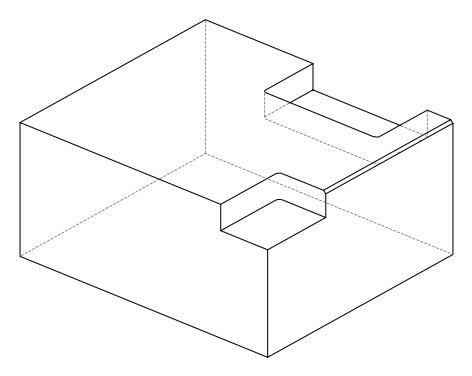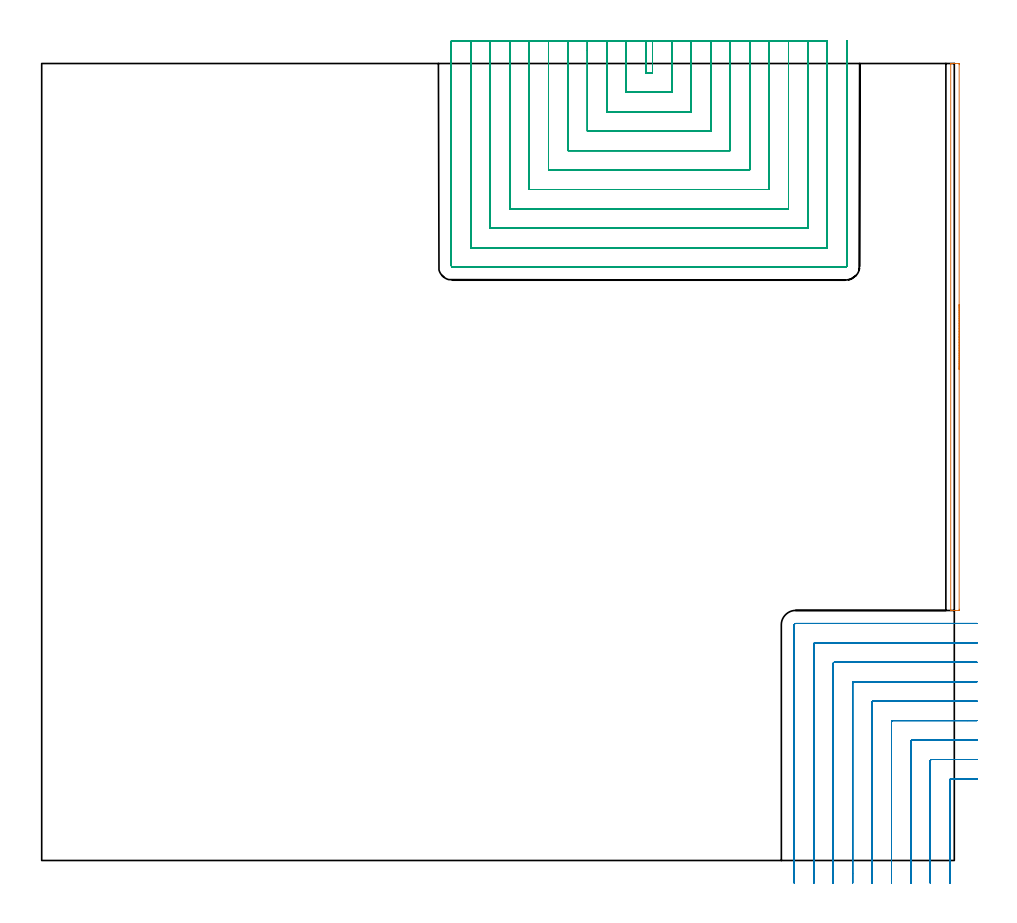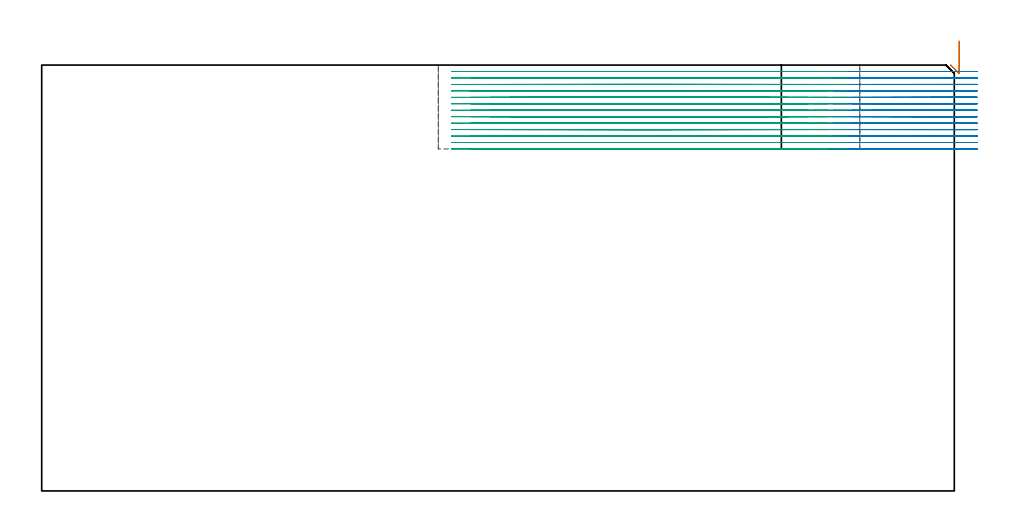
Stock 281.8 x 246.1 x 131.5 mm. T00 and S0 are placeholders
(PLAN: 3 operations, 1 tool changes, 99.6 min)
(1 AREA_MILL | FG_CHAMFER_SURFACE | UGT0205_001 | 1.51 min | 578 mm3)
(2 MILL_CORNER_NOTCH_RECTANGULAR | CORNER_NOTCH_RECTANGULAR | NXT0201_009 | Follow Part, ap 2, ae 75% | 23.43 min | 106669 mm3)
(3 MILL_SLOT | SLOT_PARTIAL_RECTANGULAR | NXT0201_009 | Follow Part, ap 2, ae 75% | 74.66 min | 225236 mm3)
(TOOL UGT0205_001 | Chamfer Mill 20 x 3 x 45 deg. | D20 FL50 Z2)
(TOOL NXT0201_009 | ENDMILL 8mm [2P460-0800-NA 1630] | D8 FL26 Z6)
(OP 1 AREA_MILL)
G17 G21 G94 G90
T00 M6
G54
G17 G0 G90 X283.3 Y171.65 S1061 M3
G43 Z141.5 H0
Z138.9
G94 G1 Y171.612 Z138.028 F250.
Y171.498 Z137.163
Y171.309 Z136.312
Y171.047 Z135.48
Y170.713 Z134.674
Y170.31 Z133.9
Y169.842 Z133.164
Y169.31 Z132.472
Y168.721 Z131.829
Y168.078 Z131.24
Y167.386 Z130.708
Y166.65 Z130.24
Y165.876 Z129.837
Y165.07 Z129.503
Y164.238 Z129.241
Y163.386 Z129.052
Y162.522 Z128.938
Y161.65 Z128.9
Y77.586
X283.297 Y77.354 Z128.903
X283.291 Y77.203 Z128.905
X283.181 Y77.2 Z129.015
X282. Z130.195
X281.395 Z130.804
X281.121 Z131.078
X280.989 Z131.21
X280.706 Y77.21 Z131.493
X280.7 Y77.354 Z131.5
Y245.947
X280.706 Y246.09 Z131.493
X280.99 Y246.1 Z131.21
X281.395 Z130.804
X282. Z130.195
X283.181 Z129.015
X283.291 Y246.097 Z128.905
X283.297 Y245.947 Z128.903
X283.3 Y245.733 Z128.9
Y161.65
Y160.778 Z128.938
Y159.914 Z129.052
Y159.062 Z129.241
Y158.23 Z129.503
Y157.424 Z129.837
Y156.65 Z130.24
Y155.914 Z130.708
Y155.222 Z131.24
Y154.579 Z131.829
Y153.99 Z132.472
Y153.458 Z133.164
Y152.99 Z133.9
Y152.587 Z134.674
Y152.253 Z135.48
Y151.991 Z136.312
Y151.802 Z137.163
Y151.688 Z138.028
Y151.65 Z138.9
G0 Z141.5
M5
M2
(OP 2 MILL_CORNER_NOTCH_RECTANGULAR)
G17 G21 G94 G90
T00 M6
G54
G17 G0 G90 X288.8 Y25.2 S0 M3
G43 Z141.5 H1
Z129.508
G94 G1 X285.8 F250.
X280.796 F500.
G3 X280.4 Y24.804 R0.4
G1 Y-4.
Y-7. F250.
G0 Z141.5
X288.8 Y31.2
Z129.508
G1 X285.8
X274.796 F500.
G3 X274.4 Y30.804 R0.4
G1 Y-4.
Y-7. F250.
G0 Z141.5
X288.8 Y37.2
Z129.508
G1 X285.8
X268.797 F500.
G3 X268.4 Y36.803 R0.4
G1 Y-4.
Y-7. F250.
G0 Z141.5
X288.8 Y43.2
Z129.508
G1 X285.8
X262.797 F500.
G3 X262.4 Y42.803 R0.4
G1 Y-4.
Y-7. F250.
G0 Z141.5
X288.8 Y49.2
Z129.508
G1 X285.8
X256.797 F500.
G3 X256.4 Y48.803 R0.4
G1 Y-4.
Y-7. F250.
G0 Z141.5
X288.8 Y55.2
Z129.508
G1 X285.8
X250.797 F500.
G3 X250.4 Y54.803 R0.4
G1 Y-4.
Y-7. F250.
G0 Z141.5
X288.8 Y61.2
Z129.508
G1 X285.8
X244.797 F500.
G3 X244.4 Y60.803 R0.4
G1 Y-4.
Y-7. F250.
G0 Z141.5
X288.8 Y67.2
Z129.508
G1 X285.8
X238.797 F500.
G3 X238.4 Y66.803 R0.4
G1 Y-4.
Y-7. F250.
G0 Z141.5
X288.8 Y73.2
Z129.508
G1 X285.8
X232.8 F500.
G3 X232.4 Y72.8 R0.4
G1 Y-4.
Y-7. F250.
G0 Z141.5
X288.8 Y25.2
Z127.515
G1 X285.8
X280.796 F500.
G3 X280.4 Y24.804 R0.4
G1 Y-4.
Y-7. F250.
G0 Z141.5
X288.8 Y31.2
Z127.515
G1 X285.8
X274.796 F500.
G3 X274.4 Y30.804 R0.4
G1 Y-4.
Y-7. F250.
G0 Z141.5
X288.8 Y37.2
Z127.515
G1 X285.8
X268.797 F500.
G3 X268.4 Y36.803 R0.4
G1 Y-4.
Y-7. F250.
G0 Z141.5
X288.8 Y43.2
Z127.515
G1 X285.8
X262.797 F500.
G3 X262.4 Y42.803 R0.4
G1 Y-4.
Y-7. F250.
G0 Z141.5
X288.8 Y49.2
Z127.515
G1 X285.8
X256.797 F500.
G3 X256.4 Y48.803 R0.4
G1 Y-4.
Y-7. F250.
G0 Z141.5
X288.8 Y55.2
Z127.515
G1 X285.8
X250.797 F500.
G3 X250.4 Y54.803 R0.4
G1 Y-4.
Y-7. F250.
G0 Z141.5
X288.8 Y61.2
Z127.515
G1 X285.8
X244.797 F500.
G3 X244.4 Y60.803 R0.4
G1 Y-4.
Y-7. F250.
G0 Z141.5
X288.8 Y67.2
Z127.515
G1 X285.8
X238.797 F500.
G3 X238.4 Y66.803 R0.4
G1 Y-4.
Y-7. F250.
G0 Z141.5
X288.8 Y73.2
Z127.515
G1 X285.8
X232.8 F500.
G3 X232.4 Y72.8 R0.4
G1 Y-4.
Y-7. F250.
G0 Z141.5
X288.8 Y25.2
Z125.523
G1 X285.8
X280.796 F500.
G3 X280.4 Y24.804 R0.4
G1 Y-4.
Y-7. F250.
G0 Z141.5
X288.8 Y31.2
Z125.523
G1 X285.8
X274.796 F500.
G3 X274.4 Y30.804 R0.4
G1 Y-4.
Y-7. F250.
G0 Z141.5
X288.8 Y37.2
Z125.523
G1 X285.8
X268.797 F500.
G3 X268.4 Y36.803 R0.4
G1 Y-4.
Y-7. F250.
G0 Z141.5
X288.8 Y43.2
Z125.523
G1 X285.8
X262.797 F500.
G3 X262.4 Y42.803 R0.4
G1 Y-4.
Y-7. F250.
G0 Z141.5
X288.8 Y49.2
Z125.523
G1 X285.8
X256.797 F500.
G3 X256.4 Y48.803 R0.4
G1 Y-4.
Y-7. F250.
G0 Z141.5
X288.8 Y55.2
Z125.523
G1 X285.8
X250.797 F500.
G3 X250.4 Y54.803 R0.4
G1 Y-4.
Y-7. F250.
G0 Z141.5
X288.8 Y61.2
Z125.523
G1 X285.8
X244.797 F500.
G3 X244.4 Y60.803 R0.4
G1 Y-4.
Y-7. F250.
G0 Z141.5
X288.8 Y67.2
Z125.523
G1 X285.8
X238.797 F500.
G3 X238.4 Y66.803 R0.4
G1 Y-4.
Y-7. F250.
G0 Z141.5
X288.8 Y73.2
Z125.523
G1 X285.8
X232.8 F500.
G3 X232.4 Y72.8 R0.4
G1 Y-4.
Y-7. F250.
G0 Z141.5
X288.8 Y25.2
Z123.531
G1 X285.8
X280.796 F500.
G3 X280.4 Y24.804 R0.4
G1 Y-4.
Y-7. F250.
G0 Z141.5
X288.8 Y31.2
Z123.531
G1 X285.8
X274.796 F500.
G3 X274.4 Y30.804 R0.4
G1 Y-4.
Y-7. F250.
G0 Z141.5
X288.8 Y37.2
Z123.531
G1 X285.8
X268.797 F500.
G3 X268.4 Y36.803 R0.4
G1 Y-4.
Y-7. F250.
G0 Z141.5
X288.8 Y43.2
Z123.531
G1 X285.8
X262.797 F500.
G3 X262.4 Y42.803 R0.4
G1 Y-4.
Y-7. F250.
G0 Z141.5
X288.8 Y49.2
Z123.531
G1 X285.8
X256.797 F500.
G3 X256.4 Y48.803 R0.4
G1 Y-4.
Y-7. F250.
G0 Z141.5
X288.8 Y55.2
Z123.531
G1 X285.8
X250.797 F500.
G3 X250.4 Y54.803 R0.4
G1 Y-4.
Y-7. F250.
G0 Z141.5
X288.8 Y61.2
Z123.531
G1 X285.8
X244.797 F500.
G3 X244.4 Y60.803 R0.4
G1 Y-4.
Y-7. F250.
G0 Z141.5
X288.8 Y67.2
Z123.531
G1 X285.8
X238.797 F500.
G3 X238.4 Y66.803 R0.4
G1 Y-4.
Y-7. F250.
G0 Z141.5
X288.8 Y73.2
Z123.531
G1 X285.8
X232.8 F500.
G3 X232.4 Y72.8 R0.4
G1 Y-4.
Y-7. F250.
G0 Z141.5
X288.8 Y25.2
Z121.538
G1 X285.8
X280.796 F500.
G3 X280.4 Y24.804 R0.4
G1 Y-4.
Y-7. F250.
G0 Z141.5
X288.8 Y31.2
Z121.538
G1 X285.8
X274.796 F500.
G3 X274.4 Y30.804 R0.4
G1 Y-4.
Y-7. F250.
G0 Z141.5
X288.8 Y37.2
Z121.538
G1 X285.8
X268.797 F500.
G3 X268.4 Y36.803 R0.4
G1 Y-4.
Y-7. F250.
G0 Z141.5
X288.8 Y43.2
Z121.538
G1 X285.8
X262.797 F500.
G3 X262.4 Y42.803 R0.4
G1 Y-4.
Y-7. F250.
G0 Z141.5
X288.8 Y49.2
Z121.538
G1 X285.8
X256.797 F500.
G3 X256.4 Y48.803 R0.4
G1 Y-4.
Y-7. F250.
G0 Z141.5
X288.8 Y55.2
Z121.538
G1 X285.8
X250.797 F500.
G3 X250.4 Y54.803 R0.4
G1 Y-4.
Y-7. F250.
G0 Z141.5
X288.8 Y61.2
Z121.538
G1 X285.8
X244.797 F500.
G3 X244.4 Y60.803 R0.4
G1 Y-4.
Y-7. F250.
G0 Z141.5
X288.8 Y67.2
Z121.538
G1 X285.8
X238.797 F500.
G3 X238.4 Y66.803 R0.4
G1 Y-4.
Y-7. F250.
G0 Z141.5
X288.8 Y73.2
Z121.538
G1 X285.8
X232.8 F500.
G3 X232.4 Y72.8 R0.4
G1 Y-4.
Y-7. F250.
G0 Z141.5
X288.8 Y25.2
Z119.546
G1 X285.8
X280.796 F500.
G3 X280.4 Y24.804 R0.4
G1 Y-4.
Y-7. F250.
G0 Z141.5
X288.8 Y31.2
Z119.546
G1 X285.8
X274.796 F500.
G3 X274.4 Y30.804 R0.4
G1 Y-4.
Y-7. F250.
G0 Z141.5
X288.8 Y37.2
Z119.546
G1 X285.8
X268.797 F500.
G3 X268.4 Y36.803 R0.4
G1 Y-4.
Y-7. F250.
G0 Z141.5
X288.8 Y43.2
Z119.546
G1 X285.8
X262.797 F500.
G3 X262.4 Y42.803 R0.4
G1 Y-4.
Y-7. F250.
G0 Z141.5
X288.8 Y49.2
Z119.546
G1 X285.8
X256.797 F500.
G3 X256.4 Y48.803 R0.4
G1 Y-4.
Y-7. F250.
G0 Z141.5
X288.8 Y55.2
Z119.546
G1 X285.8
X250.797 F500.
G3 X250.4 Y54.803 R0.4
G1 Y-4.
Y-7. F250.
G0 Z141.5
X288.8 Y61.2
Z119.546
G1 X285.8
X244.797 F500.
G3 X244.4 Y60.803 R0.4
G1 Y-4.
Y-7. F250.
G0 Z141.5
X288.8 Y67.2
Z119.546
G1 X285.8
X238.797 F500.
G3 X238.4 Y66.803 R0.4
G1 Y-4.
Y-7. F250.
G0 Z141.5
X288.8 Y73.2
Z119.546
G1 X285.8
X232.8 F500.
G3 X232.4 Y72.8 R0.4
G1 Y-4.
Y-7. F250.
G0 Z141.5
X288.8 Y25.2
Z117.554
G1 X285.8
X280.796 F500.
G3 X280.4 Y24.804 R0.4
G1 Y-4.
Y-7. F250.
G0 Z141.5
X288.8 Y31.2
Z117.554
G1 X285.8
X274.796 F500.
G3 X274.4 Y30.804 R0.4
G1 Y-4.
Y-7. F250.
G0 Z141.5
X288.8 Y37.2
Z117.554
G1 X285.8
X268.797 F500.
G3 X268.4 Y36.803 R0.4
G1 Y-4.
Y-7. F250.
G0 Z141.5
X288.8 Y43.2
Z117.554
G1 X285.8
X262.797 F500.
G3 X262.4 Y42.803 R0.4
G1 Y-4.
Y-7. F250.
G0 Z141.5
X288.8 Y49.2
Z117.554
G1 X285.8
X256.797 F500.
G3 X256.4 Y48.803 R0.4
G1 Y-4.
Y-7. F250.
G0 Z141.5
X288.8 Y55.2
Z117.554
G1 X285.8
X250.797 F500.
G3 X250.4 Y54.803 R0.4
G1 Y-4.
Y-7. F250.
G0 Z141.5
X288.8 Y61.2
Z117.554
G1 X285.8
X244.797 F500.
G3 X244.4 Y60.803 R0.4
G1 Y-4.
Y-7. F250.
G0 Z141.5
X288.8 Y67.2
Z117.554
G1 X285.8
X238.797 F500.
G3 X238.4 Y66.803 R0.4
G1 Y-4.
Y-7. F250.
G0 Z141.5
X288.8 Y73.2
Z117.554
G1 X285.8
X232.8 F500.
G3 X232.4 Y72.8 R0.4
G1 Y-4.
Y-7. F250.
G0 Z141.5
X288.8 Y25.2
Z115.562
G1 X285.8
X280.796 F500.
G3 X280.4 Y24.804 R0.4
G1 Y-4.
Y-7. F250.
G0 Z141.5
X288.8 Y31.2
Z115.562
G1 X285.8
X274.796 F500.
G3 X274.4 Y30.804 R0.4
G1 Y-4.
Y-7. F250.
G0 Z141.5
X288.8 Y37.2
Z115.562
G1 X285.8
X268.797 F500.
G3 X268.4 Y36.803 R0.4
G1 Y-4.
Y-7. F250.
G0 Z141.5
X288.8 Y43.2
Z115.562
G1 X285.8
X262.797 F500.
G3 X262.4 Y42.803 R0.4
G1 Y-4.
Y-7. F250.
G0 Z141.5
X288.8 Y49.2
Z115.562
G1 X285.8
X256.797 F500.
G3 X256.4 Y48.803 R0.4
G1 Y-4.
Y-7. F250.
G0 Z141.5
X288.8 Y55.2
Z115.562
G1 X285.8
X250.797 F500.
G3 X250.4 Y54.803 R0.4
G1 Y-4.
Y-7. F250.
G0 Z141.5
X288.8 Y61.2
Z115.562
G1 X285.8
X244.797 F500.
G3 X244.4 Y60.803 R0.4
G1 Y-4.
Y-7. F250.
G0 Z141.5
X288.8 Y67.2
Z115.562
G1 X285.8
X238.797 F500.
G3 X238.4 Y66.803 R0.4
G1 Y-4.
Y-7. F250.
G0 Z141.5
X288.8 Y73.2
Z115.562
G1 X285.8
X232.8 F500.
G3 X232.4 Y72.8 R0.4
G1 Y-4.
Y-7. F250.
G0 Z141.5
X288.8 Y25.2
Z113.569
G1 X285.8
X280.796 F500.
G3 X280.4 Y24.804 R0.4
G1 Y-4.
Y-7. F250.
G0 Z141.5
X288.8 Y31.2
Z113.569
G1 X285.8
X274.796 F500.
G3 X274.4 Y30.804 R0.4
G1 Y-4.
Y-7. F250.
G0 Z141.5
X288.8 Y37.2
Z113.569
G1 X285.8
X268.797 F500.
G3 X268.4 Y36.803 R0.4
G1 Y-4.
Y-7. F250.
G0 Z141.5
X288.8 Y43.2
Z113.569
G1 X285.8
X262.797 F500.
G3 X262.4 Y42.803 R0.4
G1 Y-4.
Y-7. F250.
G0 Z141.5
X288.8 Y49.2
Z113.569
G1 X285.8
X256.797 F500.
G3 X256.4 Y48.803 R0.4
G1 Y-4.
Y-7. F250.
G0 Z141.5
X288.8 Y55.2
Z113.569
G1 X285.8
X250.797 F500.
G3 X250.4 Y54.803 R0.4
G1 Y-4.
Y-7. F250.
G0 Z141.5
X288.8 Y61.2
Z113.569
G1 X285.8
X244.797 F500.
G3 X244.4 Y60.803 R0.4
G1 Y-4.
Y-7. F250.
G0 Z141.5
X288.8 Y67.2
Z113.569
G1 X285.8
X238.797 F500.
G3 X238.4 Y66.803 R0.4
G1 Y-4.
Y-7. F250.
G0 Z141.5
X288.8 Y73.2
Z113.569
G1 X285.8
X232.8 F500.
G3 X232.4 Y72.8 R0.4
G1 Y-4.
Y-7. F250.
G0 Z141.5
X288.8 Y25.2
Z111.577
G1 X285.8
X280.796 F500.
G3 X280.4 Y24.804 R0.4
G1 Y-4.
Y-7. F250.
G0 Z141.5
X288.8 Y31.2
Z111.577
G1 X285.8
X274.796 F500.
G3 X274.4 Y30.804 R0.4
G1 Y-4.
Y-7. F250.
G0 Z141.5
X288.8 Y37.2
Z111.577
G1 X285.8
X268.797 F500.
G3 X268.4 Y36.803 R0.4
G1 Y-4.
Y-7. F250.
G0 Z141.5
X288.8 Y43.2
Z111.577
G1 X285.8
X262.797 F500.
G3 X262.4 Y42.803 R0.4
G1 Y-4.
Y-7. F250.
G0 Z141.5
X288.8 Y49.2
Z111.577
G1 X285.8
X256.797 F500.
G3 X256.4 Y48.803 R0.4
G1 Y-4.
Y-7. F250.
G0 Z141.5
X288.8 Y55.2
Z111.577
G1 X285.8
X250.797 F500.
G3 X250.4 Y54.803 R0.4
G1 Y-4.
Y-7. F250.
G0 Z141.5
X288.8 Y61.2
Z111.577
G1 X285.8
X244.797 F500.
G3 X244.4 Y60.803 R0.4
G1 Y-4.
Y-7. F250.
G0 Z141.5
X288.8 Y67.2
Z111.577
G1 X285.8
X238.797 F500.
G3 X238.4 Y66.803 R0.4
G1 Y-4.
Y-7. F250.
G0 Z141.5
X288.8 Y73.2
Z111.577
G1 X285.8
X232.8 F500.
G3 X232.4 Y72.8 R0.4
G1 Y-4.
Y-7. F250.
G0 Z141.5
X288.8 Y25.2
Z109.585
G1 X285.8
X280.796 F500.
G3 X280.4 Y24.804 R0.4
G1 Y-4.
Y-7. F250.
G0 Z141.5
X288.8 Y31.2
Z109.585
G1 X285.8
X274.796 F500.
G3 X274.4 Y30.804 R0.4
G1 Y-4.
Y-7. F250.
G0 Z141.5
X288.8 Y37.2
Z109.585
G1 X285.8
X268.797 F500.
G3 X268.4 Y36.803 R0.4
G1 Y-4.
Y-7. F250.
G0 Z141.5
X288.8 Y43.2
Z109.585
G1 X285.8
X262.797 F500.
G3 X262.4 Y42.803 R0.4
G1 Y-4.
Y-7. F250.
G0 Z141.5
X288.8 Y49.2
Z109.585
G1 X285.8
X256.797 F500.
G3 X256.4 Y48.803 R0.4
G1 Y-4.
Y-7. F250.
G0 Z141.5
X288.8 Y55.2
Z109.585
G1 X285.8
X250.797 F500.
G3 X250.4 Y54.803 R0.4
G1 Y-4.
Y-7. F250.
G0 Z141.5
X288.8 Y61.2
Z109.585
G1 X285.8
X244.797 F500.
G3 X244.4 Y60.803 R0.4
G1 Y-4.
Y-7. F250.
G0 Z141.5
X288.8 Y67.2
Z109.585
G1 X285.8
X238.797 F500.
G3 X238.4 Y66.803 R0.4
G1 Y-4.
Y-7. F250.
G0 Z141.5
X288.8 Y73.2
Z109.585
G1 X285.8
X232.8 F500.
G3 X232.4 Y72.8 R0.4
G1 Y-4.
Y-7. F250.
G0 Z141.5
X288.8 Y25.2
Z107.592
G1 X285.8
X280.796 F500.
G3 X280.4 Y24.804 R0.4
G1 Y-4.
Y-7. F250.
G0 Z141.5
X288.8 Y31.2
Z107.592
G1 X285.8
X274.796 F500.
G3 X274.4 Y30.804 R0.4
G1 Y-4.
Y-7. F250.
G0 Z141.5
X288.8 Y37.2
Z107.592
G1 X285.8
X268.797 F500.
G3 X268.4 Y36.803 R0.4
G1 Y-4.
Y-7. F250.
G0 Z141.5
X288.8 Y43.2
Z107.592
G1 X285.8
X262.797 F500.
G3 X262.4 Y42.803 R0.4
G1 Y-4.
Y-7. F250.
G0 Z141.5
X288.8 Y49.2
Z107.592
G1 X285.8
X256.797 F500.
G3 X256.4 Y48.803 R0.4
G1 Y-4.
Y-7. F250.
G0 Z141.5
X288.8 Y55.2
Z107.592
G1 X285.8
X250.797 F500.
G3 X250.4 Y54.803 R0.4
G1 Y-4.
Y-7. F250.
G0 Z141.5
X288.8 Y61.2
Z107.592
G1 X285.8
X244.797 F500.
G3 X244.4 Y60.803 R0.4
G1 Y-4.
Y-7. F250.
G0 Z141.5
X288.8 Y67.2
Z107.592
G1 X285.8
X238.797 F500.
G3 X238.4 Y66.803 R0.4
G1 Y-4.
Y-7. F250.
G0 Z141.5
X288.8 Y73.2
Z107.592
G1 X285.8
X232.8 F500.
G3 X232.4 Y72.8 R0.4
G1 Y-4.
Y-7. F250.
G0 Z141.5
X288.8 Y25.2
Z105.6
G1 X285.8
X280.796 F500.
G3 X280.4 Y24.804 R0.4
G1 Y-4.
Y-7. F250.
G0 Z141.5
X288.8 Y31.2
Z105.6
G1 X285.8
X274.796 F500.
G3 X274.4 Y30.804 R0.4
G1 Y-4.
Y-7. F250.
G0 Z141.5
X288.8 Y37.2
Z105.6
G1 X285.8
X268.797 F500.
G3 X268.4 Y36.803 R0.4
G1 Y-4.
Y-7. F250.
G0 Z141.5
X288.8 Y43.2
Z105.6
G1 X285.8
X262.797 F500.
G3 X262.4 Y42.803 R0.4
G1 Y-4.
Y-7. F250.
G0 Z141.5
X288.8 Y49.2
Z105.6
G1 X285.8
X256.797 F500.
G3 X256.4 Y48.803 R0.4
G1 Y-4.
Y-7. F250.
G0 Z141.5
X288.8 Y55.2
Z105.6
G1 X285.8
X250.797 F500.
G3 X250.4 Y54.803 R0.4
G1 Y-4.
Y-7. F250.
G0 Z141.5
X288.8 Y61.2
Z105.6
G1 X285.8
X244.797 F500.
G3 X244.4 Y60.803 R0.4
G1 Y-4.
Y-7. F250.
G0 Z141.5
X288.8 Y67.2
Z105.6
G1 X285.8
X238.797 F500.
G3 X238.4 Y66.803 R0.4
G1 Y-4.
Y-7. F250.
G0 Z141.5
X288.8 Y73.2
Z105.6
G1 X285.8
X232.8 F500.
G3 X232.4 Y72.8 R0.4
G1 Y-4.
Y-7. F250.
G0 Z141.5
M5
M2
(OP 3 MILL_SLOT)
G17 G21 G94 G90
T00 M6
G54
G17 G0 G90 X186.5 Y253.1 S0 M3
G43 Z141.5 H1
Z129.508
G94 G1 Y250.1 F250.
Y243.2 F500.
X188.6
Y250.1
Y253.1 F250.
X180.5
Y250.1
Y237.2 F500.
X194.6
Y250.1
Y253.1 F250.
X174.5
Y250.1
Y231.2 F500.
X200.6
Y250.1
Y253.1 F250.
X168.5
Y250.1
Y225.2 F500.
X206.6
Y250.1
Y253.1 F250.
X162.5
Y250.1
Y219.2 F500.
X212.6
Y250.1
Y253.1 F250.
X156.5
Y250.1
Y213.2 F500.
X218.6
Y250.1
Y253.1 F250.
X150.5
Y250.1
Y207.2 F500.
X224.6
Y250.1
Y253.1 F250.
X144.5
Y250.1
Y201.2 F500.
X230.6
Y250.1
Y253.1 F250.
X138.5
Y250.1
Y195.2 F500.
X236.6
Y250.1
Y253.1 F250.
X132.5
Y250.1
Y189.2 F500.
X242.6
Y250.1
Y253.1 F250.
X126.5
Y250.1
Y183.6 F500.
G3 X126.9 Y183.2 R0.4
G1 X248.2
G3 X248.6 Y183.6 R0.4
G1 Y250.1
Y253.1 F250.
G0 X186.5 Z127.515
G1 Y250.1
Y243.2 F500.
X188.6
Y250.1
Y253.1 F250.
X180.5
Y250.1
Y237.2 F500.
X194.6
Y250.1
Y253.1 F250.
X174.5
Y250.1
Y231.2 F500.
X200.6
Y250.1
Y253.1 F250.
X168.5
Y250.1
Y225.2 F500.
X206.6
Y250.1
Y253.1 F250.
X162.5
Y250.1
Y219.2 F500.
X212.6
Y250.1
Y253.1 F250.
X156.5
Y250.1
Y213.2 F500.
X218.6
Y250.1
Y253.1 F250.
X150.5
Y250.1
Y207.2 F500.
X224.6
Y250.1
Y253.1 F250.
X144.5
Y250.1
Y201.2 F500.
X230.6
Y250.1
Y253.1 F250.
X138.5
Y250.1
Y195.2 F500.
X236.6
Y250.1
Y253.1 F250.
X132.5
Y250.1
Y189.2 F500.
X242.6
Y250.1
Y253.1 F250.
X126.5
Y250.1
Y183.6 F500.
G3 X126.9 Y183.2 R0.4
G1 X248.2
G3 X248.6 Y183.6 R0.4
G1 Y250.1
Y253.1 F250.
G0 X186.5 Z125.523
G1 Y250.1
Y243.2 F500.
X188.6
Y250.1
Y253.1 F250.
X180.5
Y250.1
Y237.2 F500.
X194.6
Y250.1
Y253.1 F250.
X174.5
Y250.1
Y231.2 F500.
X200.6
Y250.1
Y253.1 F250.
X168.5
Y250.1
Y225.2 F500.
X206.6
Y250.1
Y253.1 F250.
X162.5
Y250.1
Y219.2 F500.
X212.6
Y250.1
Y253.1 F250.
X156.5
Y250.1
Y213.2 F500.
X218.6
Y250.1
Y253.1 F250.
X150.5
Y250.1
Y207.2 F500.
X224.6
Y250.1
Y253.1 F250.
X144.5
Y250.1
Y201.2 F500.
X230.6
Y250.1
Y253.1 F250.
X138.5
Y250.1
Y195.2 F500.
X236.6
Y250.1
Y253.1 F250.
X132.5
Y250.1
Y189.2 F500.
X242.6
Y250.1
Y253.1 F250.
X126.5
Y250.1
Y183.6 F500.
G3 X126.9 Y183.2 R0.4
G1 X248.2
G3 X248.6 Y183.6 R0.4
G1 Y250.1
Y253.1 F250.
G0 X186.5 Z123.531
G1 Y250.1
Y243.2 F500.
X188.6
Y250.1
Y253.1 F250.
X180.5
Y250.1
Y237.2 F500.
X194.6
Y250.1
Y253.1 F250.
X174.5
Y250.1
Y231.2 F500.
X200.6
Y250.1
Y253.1 F250.
X168.5
Y250.1
Y225.2 F500.
X206.6
Y250.1
Y253.1 F250.
X162.5
Y250.1
Y219.2 F500.
X212.6
Y250.1
Y253.1 F250.
X156.5
Y250.1
Y213.2 F500.
X218.6
Y250.1
Y253.1 F250.
X150.5
Y250.1
Y207.2 F500.
X224.6
Y250.1
Y253.1 F250.
X144.5
Y250.1
Y201.2 F500.
X230.6
Y250.1
Y253.1 F250.
X138.5
Y250.1
Y195.2 F500.
X236.6
Y250.1
Y253.1 F250.
X132.5
Y250.1
Y189.2 F500.
X242.6
Y250.1
Y253.1 F250.
X126.5
Y250.1
Y183.6 F500.
G3 X126.9 Y183.2 R0.4
G1 X248.2
G3 X248.6 Y183.6 R0.4
G1 Y250.1
Y253.1 F250.
G0 X186.5 Z121.538
G1 Y250.1
Y243.2 F500.
X188.6
Y250.1
Y253.1 F250.
X180.5
Y250.1
Y237.2 F500.
X194.6
Y250.1
Y253.1 F250.
X174.5
Y250.1
Y231.2 F500.
X200.6
Y250.1
Y253.1 F250.
X168.5
Y250.1
Y225.2 F500.
X206.6
Y250.1
Y253.1 F250.
X162.5
Y250.1
Y219.2 F500.
X212.6
Y250.1
Y253.1 F250.
X156.5
Y250.1
Y213.2 F500.
X218.6
Y250.1
Y253.1 F250.
X150.5
Y250.1
Y207.2 F500.
X224.6
Y250.1
Y253.1 F250.
X144.5
Y250.1
Y201.2 F500.
X230.6
Y250.1
Y253.1 F250.
X138.5
Y250.1
Y195.2 F500.
X236.6
Y250.1
Y253.1 F250.
X132.5
Y250.1
Y189.2 F500.
X242.6
Y250.1
Y253.1 F250.
X126.5
Y250.1
Y183.6 F500.
G3 X126.9 Y183.2 R0.4
G1 X248.2
G3 X248.6 Y183.6 R0.4
G1 Y250.1
Y253.1 F250.
G0 X186.5 Z119.546
G1 Y250.1
Y243.2 F500.
X188.6
Y250.1
Y253.1 F250.
X180.5
Y250.1
Y237.2 F500.
X194.6
Y250.1
Y253.1 F250.
X174.5
Y250.1
Y231.2 F500.
X200.6
Y250.1
Y253.1 F250.
X168.5
Y250.1
Y225.2 F500.
X206.6
Y250.1
Y253.1 F250.
X162.5
Y250.1
Y219.2 F500.
X212.6
Y250.1
Y253.1 F250.
X156.5
Y250.1
Y213.2 F500.
X218.6
Y250.1
Y253.1 F250.
X150.5
Y250.1
Y207.2 F500.
X224.6
Y250.1
Y253.1 F250.
X144.5
Y250.1
Y201.2 F500.
X230.6
Y250.1
Y253.1 F250.
X138.5
Y250.1
Y195.2 F500.
X236.6
Y250.1
Y253.1 F250.
X132.5
Y250.1
Y189.2 F500.
X242.6
Y250.1
Y253.1 F250.
X126.5
Y250.1
Y183.6 F500.
G3 X126.9 Y183.2 R0.4
G1 X248.2
G3 X248.6 Y183.6 R0.4
G1 Y250.1
Y253.1 F250.
G0 X186.5 Z117.554
G1 Y250.1
Y243.2 F500.
X188.6
Y250.1
Y253.1 F250.
X180.5
Y250.1
Y237.2 F500.
X194.6
Y250.1
Y253.1 F250.
X174.5
Y250.1
Y231.2 F500.
X200.6
Y250.1
Y253.1 F250.
X168.5
Y250.1
Y225.2 F500.
X206.6
Y250.1
Y253.1 F250.
X162.5
Y250.1
Y219.2 F500.
X212.6
Y250.1
Y253.1 F250.
X156.5
Y250.1
Y213.2 F500.
X218.6
Y250.1
Y253.1 F250.
X150.5
Y250.1
Y207.2 F500.
X224.6
Y250.1
Y253.1 F250.
X144.5
Y250.1
Y201.2 F500.
X230.6
Y250.1
Y253.1 F250.
X138.5
Y250.1
Y195.2 F500.
X236.6
Y250.1
Y253.1 F250.
X132.5
Y250.1
Y189.2 F500.
X242.6
Y250.1
Y253.1 F250.
X126.5
Y250.1
Y183.6 F500.
G3 X126.9 Y183.2 R0.4
G1 X248.2
G3 X248.6 Y183.6 R0.4
G1 Y250.1
Y253.1 F250.
G0 X186.5 Z115.562
G1 Y250.1
Y243.2 F500.
X188.6
Y250.1
Y253.1 F250.
X180.5
Y250.1
Y237.2 F500.
X194.6
Y250.1
Y253.1 F250.
X174.5
Y250.1
Y231.2 F500.
X200.6
Y250.1
Y253.1 F250.
X168.5
Y250.1
Y225.2 F500.
X206.6
Y250.1
Y253.1 F250.
X162.5
Y250.1
Y219.2 F500.
X212.6
Y250.1
Y253.1 F250.
X156.5
Y250.1
Y213.2 F500.
X218.6
Y250.1
Y253.1 F250.
X150.5
Y250.1
Y207.2 F500.
X224.6
Y250.1
Y253.1 F250.
X144.5
Y250.1
Y201.2 F500.
X230.6
Y250.1
Y253.1 F250.
X138.5
Y250.1
Y195.2 F500.
X236.6
Y250.1
Y253.1 F250.
X132.5
Y250.1
Y189.2 F500.
X242.6
Y250.1
Y253.1 F250.
X126.5
Y250.1
Y183.6 F500.
G3 X126.9 Y183.2 R0.4
G1 X248.2
G3 X248.6 Y183.6 R0.4
G1 Y250.1
Y253.1 F250.
G0 X186.5 Z113.569
G1 Y250.1
Y243.2 F500.
X188.6
Y250.1
Y253.1 F250.
X180.5
Y250.1
Y237.2 F500.
X194.6
Y250.1
Y253.1 F250.
X174.5
Y250.1
Y231.2 F500.
X200.6
Y250.1
Y253.1 F250.
X168.5
Y250.1
Y225.2 F500.
X206.6
Y250.1
Y253.1 F250.
X162.5
Y250.1
Y219.2 F500.
X212.6
Y250.1
Y253.1 F250.
X156.5
Y250.1
Y213.2 F500.
X218.6
Y250.1
Y253.1 F250.
X150.5
Y250.1
Y207.2 F500.
X224.6
Y250.1
Y253.1 F250.
X144.5
Y250.1
Y201.2 F500.
X230.6
Y250.1
Y253.1 F250.
X138.5
Y250.1
Y195.2 F500.
X236.6
Y250.1
Y253.1 F250.
X132.5
Y250.1
Y189.2 F500.
X242.6
Y250.1
Y253.1 F250.
X126.5
Y250.1
Y183.6 F500.
G3 X126.9 Y183.2 R0.4
G1 X248.2
G3 X248.6 Y183.6 R0.4
G1 Y250.1
Y253.1 F250.
G0 X186.5 Z111.577
G1 Y250.1
Y243.2 F500.
X188.6
Y250.1
Y253.1 F250.
X180.5
Y250.1
Y237.2 F500.
X194.6
Y250.1
Y253.1 F250.
X174.5
Y250.1
Y231.2 F500.
X200.6
Y250.1
Y253.1 F250.
X168.5
Y250.1
Y225.2 F500.
X206.6
Y250.1
Y253.1 F250.
X162.5
Y250.1
Y219.2 F500.
X212.6
Y250.1
Y253.1 F250.
X156.5
Y250.1
Y213.2 F500.
X218.6
Y250.1
Y253.1 F250.
X150.5
Y250.1
Y207.2 F500.
X224.6
Y250.1
Y253.1 F250.
X144.5
Y250.1
Y201.2 F500.
X230.6
Y250.1
Y253.1 F250.
X138.5
Y250.1
Y195.2 F500.
X236.6
Y250.1
Y253.1 F250.
X132.5
Y250.1
Y189.2 F500.
X242.6
Y250.1
Y253.1 F250.
X126.5
Y250.1
Y183.6 F500.
G3 X126.9 Y183.2 R0.4
G1 X248.2
G3 X248.6 Y183.6 R0.4
G1 Y250.1
Y253.1 F250.
G0 X186.5 Z109.585
G1 Y250.1
Y243.2 F500.
X188.6
Y250.1
Y253.1 F250.
X180.5
Y250.1
Y237.2 F500.
X194.6
Y250.1
Y253.1 F250.
X174.5
Y250.1
Y231.2 F500.
X200.6
Y250.1
Y253.1 F250.
X168.5
Y250.1
Y225.2 F500.
X206.6
Y250.1
Y253.1 F250.
X162.5
Y250.1
Y219.2 F500.
X212.6
Y250.1
Y253.1 F250.
X156.5
Y250.1
Y213.2 F500.
X218.6
Y250.1
Y253.1 F250.
X150.5
Y250.1
Y207.2 F500.
X224.6
Y250.1
Y253.1 F250.
X144.5
Y250.1
Y201.2 F500.
X230.6
Y250.1
Y253.1 F250.
X138.5
Y250.1
Y195.2 F500.
X236.6
Y250.1
Y253.1 F250.
X132.5
Y250.1
Y189.2 F500.
X242.6
Y250.1
Y253.1 F250.
X126.5
Y250.1
Y183.6 F500.
G3 X126.9 Y183.2 R0.4
G1 X248.2
G3 X248.6 Y183.6 R0.4
G1 Y250.1
Y253.1 F250.
G0 X186.5 Z107.592
G1 Y250.1
Y243.2 F500.
X188.6
Y250.1
Y253.1 F250.
X180.5
Y250.1
Y237.2 F500.
X194.6
Y250.1
Y253.1 F250.
X174.5
Y250.1
Y231.2 F500.
X200.6
Y250.1
Y253.1 F250.
X168.5
Y250.1
Y225.2 F500.
X206.6
Y250.1
Y253.1 F250.
X162.5
Y250.1
Y219.2 F500.
X212.6
Y250.1
Y253.1 F250.
X156.5
Y250.1
Y213.2 F500.
X218.6
Y250.1
Y253.1 F250.
X150.5
Y250.1
Y207.2 F500.
X224.6
Y250.1
Y253.1 F250.
X144.5
Y250.1
Y201.2 F500.
X230.6
Y250.1
Y253.1 F250.
X138.5
Y250.1
Y195.2 F500.
X236.6
Y250.1
Y253.1 F250.
X132.5
Y250.1
Y189.2 F500.
X242.6
Y250.1
Y253.1 F250.
X126.5
Y250.1
Y183.6 F500.
G3 X126.9 Y183.2 R0.4
G1 X248.2
G3 X248.6 Y183.6 R0.4
G1 Y250.1
Y253.1 F250.
G0 X186.5 Z105.6
G1 Y250.1
Y243.2 F500.
X188.6
Y250.1
Y253.1 F250.
X180.5
Y250.1
Y237.2 F500.
X194.6
Y250.1
Y253.1 F250.
X174.5
Y250.1
Y231.2 F500.
X200.6
Y250.1
Y253.1 F250.
X168.5
Y250.1
Y225.2 F500.
X206.6
Y250.1
Y253.1 F250.
X162.5
Y250.1
Y219.2 F500.
X212.6
Y250.1
Y253.1 F250.
X156.5
Y250.1
Y213.2 F500.
X218.6
Y250.1
Y253.1 F250.
X150.5
Y250.1
Y207.2 F500.
X224.6
Y250.1
Y253.1 F250.
X144.5
Y250.1
Y201.2 F500.
X230.6
Y250.1
Y253.1 F250.
X138.5
Y250.1
Y195.2 F500.
X236.6
Y250.1
Y253.1 F250.
X132.5
Y250.1
Y189.2 F500.
X242.6
Y250.1
Y253.1 F250.
X126.5
Y250.1
Y183.6 F500.
G3 X126.9 Y183.2 R0.4
G1 X248.2
G3 X248.6 Y183.6 R0.4
G1 Y250.1
Y253.1 F250.
G0 Z141.5
M5
M2
